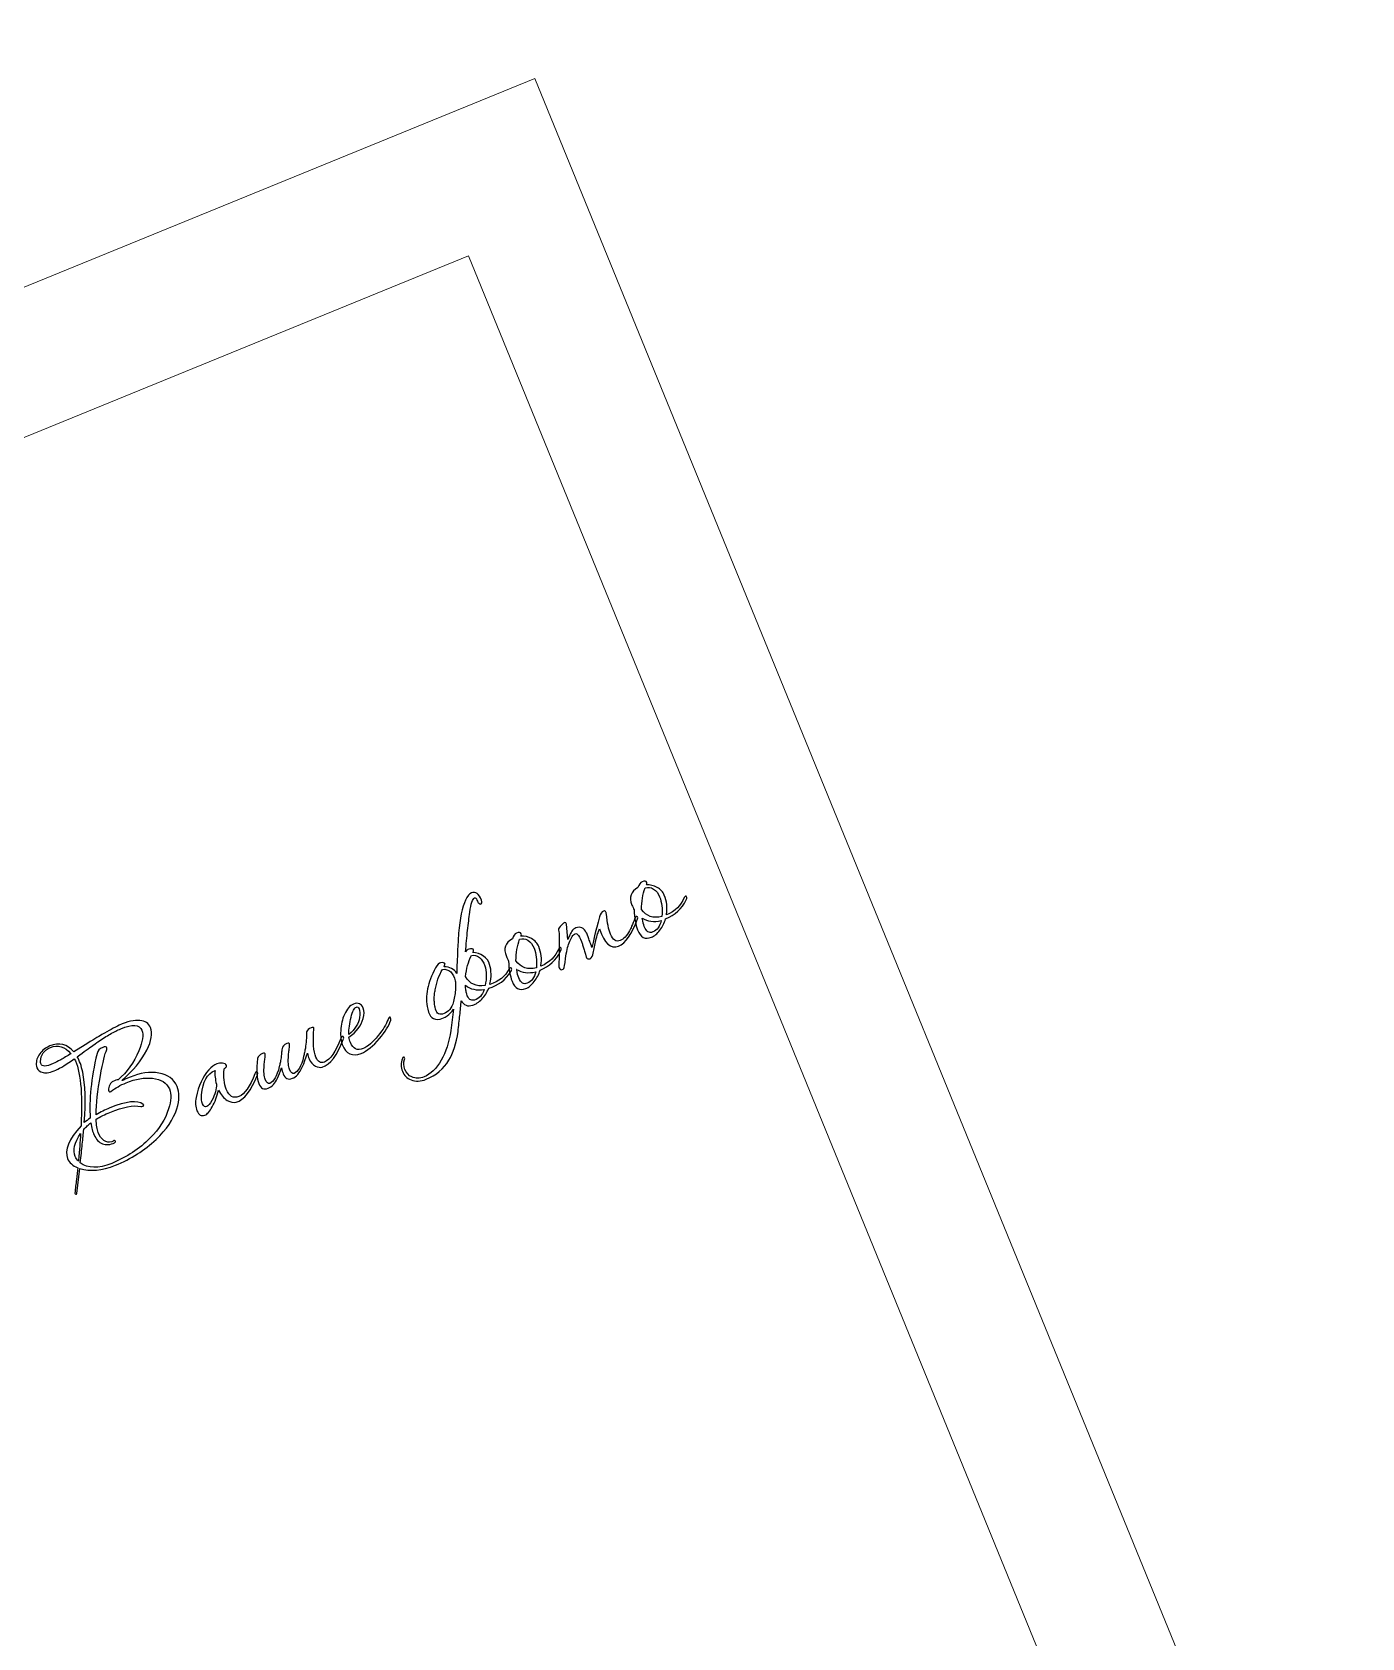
# Model space of a CAD drawing. Header units: centimetres. Extents: x -32 to 84, y -99 to 5.
# Drawn here: x -0.11 to 5.07, y -78.62 to -72.37 of the extents above; entities that cross this region are included whole.
import ezdxf

# ---------------------------------------------------------------- set-up
doc = ezdxf.new("R2010")
doc.units = ezdxf.units.CM
doc.header["$MEASUREMENT"] = 0
doc.layers.add('layer 1', color=7, linetype='Continuous')

msp = doc.modelspace()

# ---------------------------------------------------------------- linework, layer by layer
at = {"layer": 'layer 1', "color": 250, "lineweight": 18}
for points in [[(-6.06182, -65.85935), (-6.06182, -65.85935), (12.93818, -65.85935), (12.93818, -65.85935), (12.93818, -65.85935), (12.93818, -65.85935), (12.93818, -84.85935), (12.93818, -84.85935), (12.93818, -84.85935), (12.93818, -84.85935), (-6.06182, -84.85935), (-6.06182, -84.85935), (-6.06182, -84.85935), (-6.06182, -84.85935), (-6.06182, -65.85935), (-6.06182, -65.85935)], [(-4.63005, -75.20005), (-4.63005, -75.20005), (1.85005, -72.55272), (1.85005, -72.55272), (1.85005, -72.55272), (1.85005, -72.55272), (4.87556, -79.95855), (4.87556, -79.95855), (4.87556, -79.95855), (4.87556, -79.95855), (-1.60454, -82.60587), (-1.60454, -82.60587), (-1.60454, -82.60587), (-1.60454, -82.60587), (-4.63005, -75.20005), (-4.63005, -75.20005)], [(-3.96244, -75.51214), (-3.96244, -75.51214), (1.59193, -73.243), (1.59193, -73.243), (1.59193, -73.243), (1.59193, -73.243), (3.86107, -78.79737), (3.86107, -78.79737), (3.86107, -78.79737), (3.86107, -78.79737), (-1.69331, -81.06651), (-1.69331, -81.06651), (-1.69331, -81.06651), (-1.69331, -81.06651), (-3.96244, -75.51214), (-3.96244, -75.51214)]]:
    msp.add_open_spline(points, degree=3, knots=[0, 0, 0, 0, 0.2, 0.2, 0.2, 0.2, 0.4, 0.4, 0.4, 0.4, 0.6, 0.6, 0.6, 0.6, 1, 1, 1, 1], dxfattribs=at)
at = {"layer": 'layer 1', "color": 250}
for points, knots in [([(1.61046, -75.94876), (1.61046, -75.94876), (1.6084, -75.95151), (1.6084, -75.95151), (1.6084, -75.95151), (1.62347, -75.95213), (1.63719, -75.95668), (1.64956, -75.96518), (1.64956, -75.96518), (1.66192, -75.97369), (1.67004, -75.98476), (1.67392, -75.99841), (1.67392, -75.99841), (1.68109, -76.02217), (1.68148, -76.04698), (1.67512, -76.07287), (1.67512, -76.07287), (1.67512, -76.07287), (1.67494, -76.0755), (1.67494, -76.0755), (1.67494, -76.0755), (1.70957, -76.06388), (1.73456, -76.04372), (1.74994, -76.01499), (1.74994, -76.01499), (1.75115, -76.01281), (1.75285, -76.01127), (1.75503, -76.01038), (1.75503, -76.01038), (1.7575, -76.01022), (1.75901, -76.01129), (1.75953, -76.01362), (1.75953, -76.01362), (1.76035, -76.01667), (1.75936, -76.02047), (1.75656, -76.025), (1.75656, -76.025), (1.73613, -76.0579), (1.70732, -76.07963), (1.67012, -76.09016), (1.67012, -76.09016), (1.66362, -76.10637), (1.65468, -76.1205), (1.64331, -76.13255), (1.64331, -76.13255), (1.63193, -76.14461), (1.62021, -76.15247), (1.60816, -76.15612), (1.60816, -76.15612), (1.58819, -76.16217), (1.57332, -76.15638), (1.56359, -76.13876), (1.56359, -76.13876), (1.56219, -76.15711), (1.56031, -76.17609), (1.55795, -76.19569), (1.55795, -76.19569), (1.55558, -76.21529), (1.55328, -76.23635), (1.55104, -76.25885), (1.55104, -76.25885), (1.54439, -76.30475), (1.53242, -76.34182), (1.51516, -76.37005), (1.51516, -76.37005), (1.49503, -76.40367), (1.46573, -76.42835), (1.42727, -76.44406), (1.42727, -76.44406), (1.4055, -76.45295), (1.38592, -76.45375), (1.36855, -76.44646), (1.36855, -76.44646), (1.35249, -76.44031), (1.34112, -76.42908), (1.33445, -76.41275), (1.33445, -76.41275), (1.32808, -76.39715), (1.3281, -76.38063), (1.33453, -76.36317), (1.33453, -76.36317), (1.33509, -76.36041), (1.33646, -76.35858), (1.33864, -76.35769), (1.33864, -76.35769), (1.34081, -76.3568), (1.34242, -76.35762), (1.34346, -76.36017), (1.34346, -76.36017), (1.3439, -76.36126), (1.34382, -76.36362), (1.34318, -76.36726), (1.34318, -76.36726), (1.33825, -76.37902), (1.33859, -76.3918), (1.34423, -76.40558), (1.34423, -76.40558), (1.35001, -76.41974), (1.3591, -76.42956), (1.37153, -76.43508), (1.37153, -76.43508), (1.38576, -76.44196), (1.40159, -76.44184), (1.41902, -76.43473), (1.41902, -76.43473), (1.44441, -76.42435), (1.46671, -76.40276), (1.48591, -76.36993), (1.48591, -76.36993), (1.50343, -76.33822), (1.51574, -76.29994), (1.52284, -76.25512), (1.52284, -76.25512), (1.52464, -76.24085), (1.52653, -76.22684), (1.52854, -76.2131), (1.52854, -76.2131), (1.53054, -76.19936), (1.53235, -76.18561), (1.53391, -76.17184), (1.53391, -76.17184), (1.52627, -76.18217), (1.5178, -76.19071), (1.5085, -76.19748), (1.5085, -76.19748), (1.4992, -76.20423), (1.49, -76.20842), (1.48092, -76.21001), (1.48092, -76.21001), (1.45518, -76.21544), (1.43919, -76.20271), (1.43292, -76.17182), (1.43292, -76.17182), (1.42741, -76.14485), (1.42717, -76.1186), (1.43217, -76.09305), (1.43217, -76.09305), (1.43719, -76.0675), (1.44768, -76.04003), (1.46362, -76.01065), (1.46362, -76.01065), (1.47031, -75.99904), (1.47678, -75.99259), (1.48302, -75.9913), (1.48302, -75.9913), (1.49269, -75.98904), (1.49853, -75.99089), (1.50053, -75.99685), (1.50053, -75.99685), (1.50017, -75.997), (1.49988, -75.99733), (1.49966, -75.99783), (1.49966, -75.99783), (1.49966, -75.99783), (1.49743, -76.00637), (1.49743, -76.00637), (1.49743, -76.00637), (1.50799, -76.00629), (1.5174, -76.00859), (1.52565, -76.01326), (1.52565, -76.01326), (1.53392, -76.01793), (1.54073, -76.02425), (1.54611, -76.03222), (1.54611, -76.03222), (1.54602, -76.03098), (1.54605, -76.02949), (1.54618, -76.02774), (1.54618, -76.02774), (1.54673, -76.01354), (1.54682, -76.00652), (1.54646, -76.00667), (1.54646, -76.00667), (1.54903, -75.94041), (1.5513, -75.89672), (1.55325, -75.87559), (1.55325, -75.87559), (1.55829, -75.81849), (1.56726, -75.77566), (1.58015, -75.7471), (1.58015, -75.7471), (1.58746, -75.73185), (1.59511, -75.72258), (1.6031, -75.71931), (1.6031, -75.71931), (1.61906, -75.71279), (1.63224, -75.72223), (1.64261, -75.74763), (1.64261, -75.74763), (1.64403, -75.75213), (1.64423, -75.75575), (1.64323, -75.7585), (1.64323, -75.7585), (1.64224, -75.76123), (1.64063, -75.76274), (1.63841, -75.763), (1.63841, -75.763), (1.6362, -75.76328), (1.63386, -75.76221), (1.63139, -75.75983), (1.63139, -75.75983), (1.62894, -75.75745), (1.62671, -75.75327), (1.6247, -75.74733), (1.6247, -75.74733), (1.62189, -75.74043), (1.61866, -75.73772), (1.61503, -75.7392), (1.61503, -75.7392), (1.60705, -75.74246), (1.60089, -75.76107), (1.59656, -75.79503), (1.59656, -75.79503), (1.59387, -75.81644), (1.59108, -75.83992), (1.58818, -75.86545), (1.58818, -75.86545), (1.58526, -75.89099), (1.58258, -75.91887), (1.5801, -75.9491), (1.5801, -75.9491), (1.58406, -75.94324), (1.5883, -75.93961), (1.5928, -75.93819), (1.5928, -75.93819), (1.60326, -75.93477), (1.60949, -75.93603), (1.61149, -75.94199), (1.61149, -75.94199), (1.61166, -75.94447), (1.61132, -75.94672), (1.61046, -75.94876)], [0, 0, 0, 0, 0.0169492, 0.0169492, 0.0169492, 0.0169492, 0.0338983, 0.0338983, 0.0338983, 0.0338983, 0.0508475, 0.0508475, 0.0508475, 0.0508475, 0.0677966, 0.0677966, 0.0677966, 0.0677966, 0.0847458, 0.0847458, 0.0847458, 0.0847458, 0.1016949, 0.1016949, 0.1016949, 0.1016949, 0.1186441, 0.1186441, 0.1186441, 0.1186441, 0.1355932, 0.1355932, 0.1355932, 0.1355932, 0.1525424, 0.1525424, 0.1525424, 0.1525424, 0.1694915, 0.1694915, 0.1694915, 0.1694915, 0.1864407, 0.1864407, 0.1864407, 0.1864407, 0.2033898, 0.2033898, 0.2033898, 0.2033898, 0.220339, 0.220339, 0.220339, 0.220339, 0.2372881, 0.2372881, 0.2372881, 0.2372881, 0.2542373, 0.2542373, 0.2542373, 0.2542373, 0.2711864, 0.2711864, 0.2711864, 0.2711864, 0.2881356, 0.2881356, 0.2881356, 0.2881356, 0.3050847, 0.3050847, 0.3050847, 0.3050847, 0.3220339, 0.3220339, 0.3220339, 0.3220339, 0.3389831, 0.3389831, 0.3389831, 0.3389831, 0.3559322, 0.3559322, 0.3559322, 0.3559322, 0.3728814, 0.3728814, 0.3728814, 0.3728814, 0.3898305, 0.3898305, 0.3898305, 0.3898305, 0.4067797, 0.4067797, 0.4067797, 0.4067797, 0.4237288, 0.4237288, 0.4237288, 0.4237288, 0.440678, 0.440678, 0.440678, 0.440678, 0.4576271, 0.4576271, 0.4576271, 0.4576271, 0.4745763, 0.4745763, 0.4745763, 0.4745763, 0.4915254, 0.4915254, 0.4915254, 0.4915254, 0.5084746, 0.5084746, 0.5084746, 0.5084746, 0.5254237, 0.5254237, 0.5254237, 0.5254237, 0.5423729, 0.5423729, 0.5423729, 0.5423729, 0.559322, 0.559322, 0.559322, 0.559322, 0.5762712, 0.5762712, 0.5762712, 0.5762712, 0.5932203, 0.5932203, 0.5932203, 0.5932203, 0.6101695, 0.6101695, 0.6101695, 0.6101695, 0.6271186, 0.6271186, 0.6271186, 0.6271186, 0.6440678, 0.6440678, 0.6440678, 0.6440678, 0.6610169, 0.6610169, 0.6610169, 0.6610169, 0.6779661, 0.6779661, 0.6779661, 0.6779661, 0.6949153, 0.6949153, 0.6949153, 0.6949153, 0.7118644, 0.7118644, 0.7118644, 0.7118644, 0.7288136, 0.7288136, 0.7288136, 0.7288136, 0.7457627, 0.7457627, 0.7457627, 0.7457627, 0.7627119, 0.7627119, 0.7627119, 0.7627119, 0.779661, 0.779661, 0.779661, 0.779661, 0.7966102, 0.7966102, 0.7966102, 0.7966102, 0.8135593, 0.8135593, 0.8135593, 0.8135593, 0.8305085, 0.8305085, 0.8305085, 0.8305085, 0.8474576, 0.8474576, 0.8474576, 0.8474576, 0.8644068, 0.8644068, 0.8644068, 0.8644068, 0.8813559, 0.8813559, 0.8813559, 0.8813559, 0.8983051, 0.8983051, 0.8983051, 0.8983051, 0.9152542, 0.9152542, 0.9152542, 0.9152542, 0.9322034, 0.9322034, 0.9322034, 0.9322034, 0.9491525, 0.9491525, 0.9491525, 0.9491525, 0.9661017, 0.9661017, 0.9661017, 0.9661017, 1, 1, 1, 1]), ([(2.28471, -75.68537), (2.28471, -75.68537), (2.28342, -75.68845), (2.28342, -75.68845), (2.28342, -75.68845), (2.29825, -75.68747), (2.31226, -75.69064), (2.32541, -75.69796), (2.32541, -75.69796), (2.33856, -75.7053), (2.34782, -75.71549), (2.35316, -75.72855), (2.35316, -75.72855), (2.36264, -75.75177), (2.36552, -75.77644), (2.36177, -75.80252), (2.36177, -75.80252), (2.36177, -75.80252), (2.36158, -75.80514), (2.36158, -75.80514), (2.36158, -75.80514), (2.39488, -75.79026), (2.41786, -75.76775), (2.43053, -75.7376), (2.43053, -75.7376), (2.43159, -75.73504), (2.43304, -75.73339), (2.43485, -75.73265), (2.43485, -75.73265), (2.43703, -75.73176), (2.43864, -75.73258), (2.43968, -75.73513), (2.43968, -75.73513), (2.44116, -75.73876), (2.4406, -75.74258), (2.43801, -75.7466), (2.43801, -75.7466), (2.42079, -75.78116), (2.39422, -75.80577), (2.3583, -75.82044), (2.3583, -75.82044), (2.35355, -75.83679), (2.34605, -75.85161), (2.33581, -75.86488), (2.33581, -75.86488), (2.32557, -75.87817), (2.31465, -75.88719), (2.30303, -75.89193), (2.30303, -75.89193), (2.27835, -75.90201), (2.26046, -75.89239), (2.24932, -75.86306), (2.24932, -75.86306), (2.24117, -75.8431), (2.23672, -75.8172), (2.23598, -75.78531), (2.23598, -75.78531), (2.23443, -75.78256), (2.23289, -75.77959), (2.23138, -75.7764), (2.23138, -75.7764), (2.22986, -75.7732), (2.22844, -75.76997), (2.2271, -75.76671), (2.2271, -75.76671), (2.2148, -75.73659), (2.22268, -75.71389), (2.25073, -75.69863), (2.25073, -75.69863), (2.25501, -75.68629), (2.26023, -75.67886), (2.26641, -75.67634), (2.26641, -75.67634), (2.27656, -75.67219), (2.28283, -75.67303), (2.2852, -75.67883), (2.2852, -75.67883), (2.28594, -75.68064), (2.28578, -75.68283), (2.28471, -75.68537)], [0, 0, 0, 0, 0.047619, 0.047619, 0.047619, 0.047619, 0.0952381, 0.0952381, 0.0952381, 0.0952381, 0.1428571, 0.1428571, 0.1428571, 0.1428571, 0.1904762, 0.1904762, 0.1904762, 0.1904762, 0.2380952, 0.2380952, 0.2380952, 0.2380952, 0.2857143, 0.2857143, 0.2857143, 0.2857143, 0.3333333, 0.3333333, 0.3333333, 0.3333333, 0.3809524, 0.3809524, 0.3809524, 0.3809524, 0.4285714, 0.4285714, 0.4285714, 0.4285714, 0.4761905, 0.4761905, 0.4761905, 0.4761905, 0.5238095, 0.5238095, 0.5238095, 0.5238095, 0.5714286, 0.5714286, 0.5714286, 0.5714286, 0.6190476, 0.6190476, 0.6190476, 0.6190476, 0.6666667, 0.6666667, 0.6666667, 0.6666667, 0.7142857, 0.7142857, 0.7142857, 0.7142857, 0.7619048, 0.7619048, 0.7619048, 0.7619048, 0.8095238, 0.8095238, 0.8095238, 0.8095238, 0.8571429, 0.8571429, 0.8571429, 0.8571429, 0.9047619, 0.9047619, 0.9047619, 0.9047619, 1, 1, 1, 1]), ([(2.27859, -75.69995), (2.26924, -75.72578), (2.26456, -75.75374), (2.26458, -75.7838), (2.26458, -75.7838), (2.28362, -75.81073), (2.31, -75.81986), (2.34371, -75.81117), (2.34371, -75.81117), (2.34634, -75.7813), (2.34335, -75.75585), (2.33475, -75.7348), (2.33475, -75.7348), (2.32926, -75.72138), (2.32142, -75.71125), (2.31121, -75.70441), (2.31121, -75.70441), (2.30101, -75.69757), (2.29013, -75.69608), (2.27859, -75.69995)], [0, 0, 0, 0, 0.1666667, 0.1666667, 0.1666667, 0.1666667, 0.3333333, 0.3333333, 0.3333333, 0.3333333, 0.5, 0.5, 0.5, 0.5, 0.6666667, 0.6666667, 0.6666667, 0.6666667, 1, 1, 1, 1]), ([(2.24944, -75.81983), (2.22731, -75.87968), (2.20245, -75.91523), (2.17488, -75.9265), (2.17488, -75.9265), (2.14512, -75.93866), (2.12036, -75.91639), (2.10058, -75.85968), (2.10058, -75.85968), (2.09909, -75.86326), (2.09736, -75.8681), (2.09539, -75.87419), (2.09539, -75.87419), (2.09344, -75.88028), (2.09104, -75.88814), (2.08819, -75.89777), (2.08819, -75.89777), (2.08819, -75.89777), (2.07555, -75.9601), (2.07555, -75.9601), (2.07555, -75.9601), (2.07191, -75.97089), (2.06694, -75.97632), (2.06061, -75.97636), (2.06061, -75.97636), (2.05421, -75.97729), (2.05054, -75.97454), (2.04963, -75.96815), (2.04963, -75.96815), (2.04963, -75.96815), (2.0478, -75.96212), (2.04414, -75.95006), (2.04414, -75.95006), (2.04249, -75.94396), (2.04082, -75.93829), (2.03911, -75.93307), (2.03911, -75.93307), (2.03739, -75.92785), (2.03583, -75.92298), (2.03441, -75.91847), (2.03441, -75.91847), (2.02371, -75.88813), (2.01418, -75.87466), (2.00584, -75.87807), (2.00584, -75.87807), (1.99894, -75.88089), (1.99135, -75.89287), (1.98306, -75.91404), (1.98306, -75.91404), (1.97727, -75.92784), (1.97265, -75.94815), (1.96921, -75.97497), (1.96921, -75.97497), (1.96618, -75.99864), (1.9638, -76.01147), (1.96206, -76.01344), (1.96206, -76.01344), (1.96033, -76.01542), (1.95838, -76.01686), (1.95621, -76.01775), (1.95621, -76.01775), (1.95113, -76.01983), (1.94717, -76.01742), (1.94435, -76.01052), (1.94435, -76.01052), (1.94346, -76.00835), (1.94298, -76.00663), (1.9429, -76.0054), (1.9429, -76.0054), (1.94321, -75.99892), (1.94351, -75.9898), (1.94379, -75.97804), (1.94379, -75.97804), (1.94406, -75.96628), (1.94433, -75.95188), (1.94456, -75.93485), (1.94456, -75.93485), (1.94542, -75.89343), (1.94431, -75.86891), (1.94119, -75.86128), (1.94119, -75.86128), (1.94138, -75.85867), (1.94571, -75.85266), (1.95415, -75.84328), (1.95415, -75.84328), (1.96355, -75.8331), (1.96994, -75.83218), (1.97335, -75.84053), (1.97335, -75.84053), (1.97335, -75.84053), (1.97773, -75.90099), (1.97773, -75.90099), (1.97773, -75.90099), (1.97944, -75.89689), (1.98161, -75.8921), (1.98423, -75.88658), (1.98423, -75.88658), (1.98685, -75.88106), (1.98981, -75.87509), (1.9931, -75.86866), (1.9931, -75.86866), (1.99742, -75.86265), (2.00286, -75.85833), (2.00939, -75.85566), (2.00939, -75.85566), (2.02644, -75.84869), (2.04036, -75.85529), (2.05113, -75.87544), (2.05113, -75.87544), (2.05127, -75.8758), (2.05306, -75.88068), (2.05648, -75.89008), (2.05648, -75.89008), (2.0599, -75.89949), (2.06503, -75.91359), (2.07186, -75.93239), (2.07186, -75.93239), (2.07599, -75.91038), (2.08563, -75.87024), (2.10078, -75.81197), (2.10078, -75.81197), (2.10375, -75.80059), (2.10924, -75.79327), (2.11722, -75.79001), (2.11722, -75.79001), (2.12121, -75.78838), (2.12409, -75.78974), (2.12587, -75.79409), (2.12587, -75.79409), (2.12631, -75.79518), (2.12667, -75.79631), (2.12694, -75.79747), (2.12694, -75.79747), (2.12719, -75.79863), (2.12744, -75.80002), (2.12767, -75.80161), (2.12767, -75.80161), (2.13105, -75.8358), (2.13638, -75.86179), (2.14364, -75.87956), (2.14364, -75.87956), (2.15313, -75.90279), (2.16585, -75.91114), (2.18182, -75.90462), (2.18182, -75.90462), (2.19488, -75.89928), (2.20691, -75.88674), (2.2179, -75.86701), (2.2179, -75.86701), (2.21977, -75.86328), (2.22251, -75.8573), (2.22612, -75.84905), (2.22612, -75.84905), (2.22973, -75.84079), (2.23404, -75.83035), (2.23905, -75.81772), (2.23905, -75.81772), (2.24055, -75.81414), (2.2422, -75.81198), (2.24402, -75.81124), (2.24402, -75.81124), (2.24548, -75.81065), (2.24701, -75.81129), (2.24862, -75.81318), (2.24862, -75.81318), (2.25024, -75.81506), (2.25051, -75.81727), (2.24944, -75.81983)], [0, 0, 0, 0, 0.0232558, 0.0232558, 0.0232558, 0.0232558, 0.0465116, 0.0465116, 0.0465116, 0.0465116, 0.0697674, 0.0697674, 0.0697674, 0.0697674, 0.0930233, 0.0930233, 0.0930233, 0.0930233, 0.1162791, 0.1162791, 0.1162791, 0.1162791, 0.1395349, 0.1395349, 0.1395349, 0.1395349, 0.1627907, 0.1627907, 0.1627907, 0.1627907, 0.1860465, 0.1860465, 0.1860465, 0.1860465, 0.2093023, 0.2093023, 0.2093023, 0.2093023, 0.2325581, 0.2325581, 0.2325581, 0.2325581, 0.255814, 0.255814, 0.255814, 0.255814, 0.2790698, 0.2790698, 0.2790698, 0.2790698, 0.3023256, 0.3023256, 0.3023256, 0.3023256, 0.3255814, 0.3255814, 0.3255814, 0.3255814, 0.3488372, 0.3488372, 0.3488372, 0.3488372, 0.372093, 0.372093, 0.372093, 0.372093, 0.3953488, 0.3953488, 0.3953488, 0.3953488, 0.4186047, 0.4186047, 0.4186047, 0.4186047, 0.4418605, 0.4418605, 0.4418605, 0.4418605, 0.4651163, 0.4651163, 0.4651163, 0.4651163, 0.4883721, 0.4883721, 0.4883721, 0.4883721, 0.5116279, 0.5116279, 0.5116279, 0.5116279, 0.5348837, 0.5348837, 0.5348837, 0.5348837, 0.5581395, 0.5581395, 0.5581395, 0.5581395, 0.5813953, 0.5813953, 0.5813953, 0.5813953, 0.6046512, 0.6046512, 0.6046512, 0.6046512, 0.627907, 0.627907, 0.627907, 0.627907, 0.6511628, 0.6511628, 0.6511628, 0.6511628, 0.6744186, 0.6744186, 0.6744186, 0.6744186, 0.6976744, 0.6976744, 0.6976744, 0.6976744, 0.7209302, 0.7209302, 0.7209302, 0.7209302, 0.744186, 0.744186, 0.744186, 0.744186, 0.7674419, 0.7674419, 0.7674419, 0.7674419, 0.7906977, 0.7906977, 0.7906977, 0.7906977, 0.8139535, 0.8139535, 0.8139535, 0.8139535, 0.8372093, 0.8372093, 0.8372093, 0.8372093, 0.8604651, 0.8604651, 0.8604651, 0.8604651, 0.8837209, 0.8837209, 0.8837209, 0.8837209, 0.9069767, 0.9069767, 0.9069767, 0.9069767, 0.9302326, 0.9302326, 0.9302326, 0.9302326, 0.9534884, 0.9534884, 0.9534884, 0.9534884, 1, 1, 1, 1]), ([(2.26701, -75.81773), (2.26701, -75.81773), (2.26723, -75.81827), (2.26723, -75.81827), (2.26723, -75.81827), (2.26951, -75.83217), (2.27222, -75.84292), (2.27533, -75.85054), (2.27533, -75.85054), (2.28333, -75.87013), (2.29441, -75.87704), (2.30856, -75.87126), (2.30856, -75.87126), (2.32525, -75.86444), (2.33613, -75.84962), (2.34121, -75.8268), (2.34121, -75.8268), (2.31272, -75.83378), (2.28799, -75.83075), (2.26701, -75.81773)], [0, 0, 0, 0, 0.1666667, 0.1666667, 0.1666667, 0.1666667, 0.3333333, 0.3333333, 0.3333333, 0.3333333, 0.5, 0.5, 0.5, 0.5, 0.6666667, 0.6666667, 0.6666667, 0.6666667, 1, 1, 1, 1]), ([(1.79648, -75.88483), (1.79648, -75.88483), (1.79519, -75.88791), (1.79519, -75.88791), (1.79519, -75.88791), (1.81002, -75.88692), (1.82403, -75.8901), (1.83718, -75.89742), (1.83718, -75.89742), (1.85033, -75.90475), (1.85959, -75.91495), (1.86493, -75.92801), (1.86493, -75.92801), (1.87441, -75.95123), (1.87729, -75.97589), (1.87354, -76.00197), (1.87354, -76.00197), (1.87354, -76.00197), (1.87335, -76.0046), (1.87335, -76.0046), (1.87335, -76.0046), (1.90665, -75.98972), (1.92963, -75.9672), (1.9423, -75.93705), (1.9423, -75.93705), (1.94336, -75.9345), (1.94481, -75.93285), (1.94662, -75.93211), (1.94662, -75.93211), (1.9488, -75.93122), (1.95041, -75.93204), (1.95145, -75.93459), (1.95145, -75.93459), (1.95293, -75.93821), (1.95237, -75.94204), (1.94978, -75.94606), (1.94978, -75.94606), (1.93256, -75.98061), (1.90599, -76.00523), (1.87007, -76.0199), (1.87007, -76.0199), (1.86532, -76.03625), (1.85782, -76.05107), (1.84758, -76.06434), (1.84758, -76.06434), (1.83734, -76.07763), (1.82642, -76.08664), (1.8148, -76.09139), (1.8148, -76.09139), (1.79012, -76.10147), (1.77223, -76.09184), (1.76109, -76.06252), (1.76109, -76.06252), (1.75294, -76.04256), (1.74849, -76.01665), (1.74775, -75.98477), (1.74775, -75.98477), (1.7462, -75.98202), (1.74466, -75.97904), (1.74315, -75.97585), (1.74315, -75.97585), (1.74163, -75.97266), (1.74021, -75.96943), (1.73888, -75.96617), (1.73888, -75.96617), (1.72657, -75.93605), (1.73445, -75.91335), (1.7625, -75.89808), (1.7625, -75.89808), (1.76678, -75.88575), (1.77201, -75.87832), (1.77818, -75.8758), (1.77818, -75.8758), (1.78833, -75.87165), (1.7946, -75.87248), (1.79697, -75.87829), (1.79697, -75.87829), (1.79771, -75.8801), (1.79755, -75.88229), (1.79648, -75.88483)], [0, 0, 0, 0, 0.047619, 0.047619, 0.047619, 0.047619, 0.0952381, 0.0952381, 0.0952381, 0.0952381, 0.1428571, 0.1428571, 0.1428571, 0.1428571, 0.1904762, 0.1904762, 0.1904762, 0.1904762, 0.2380952, 0.2380952, 0.2380952, 0.2380952, 0.2857143, 0.2857143, 0.2857143, 0.2857143, 0.3333333, 0.3333333, 0.3333333, 0.3333333, 0.3809524, 0.3809524, 0.3809524, 0.3809524, 0.4285714, 0.4285714, 0.4285714, 0.4285714, 0.4761905, 0.4761905, 0.4761905, 0.4761905, 0.5238095, 0.5238095, 0.5238095, 0.5238095, 0.5714286, 0.5714286, 0.5714286, 0.5714286, 0.6190476, 0.6190476, 0.6190476, 0.6190476, 0.6666667, 0.6666667, 0.6666667, 0.6666667, 0.7142857, 0.7142857, 0.7142857, 0.7142857, 0.7619048, 0.7619048, 0.7619048, 0.7619048, 0.8095238, 0.8095238, 0.8095238, 0.8095238, 0.8571429, 0.8571429, 0.8571429, 0.8571429, 0.9047619, 0.9047619, 0.9047619, 0.9047619, 1, 1, 1, 1]), ([(1.79036, -75.89941), (1.78102, -75.92524), (1.77633, -75.95319), (1.77635, -75.98326), (1.77635, -75.98326), (1.79539, -76.01019), (1.82177, -76.01931), (1.85548, -76.01062), (1.85548, -76.01062), (1.85811, -75.98076), (1.85512, -75.95531), (1.84652, -75.93426), (1.84652, -75.93426), (1.84103, -75.92083), (1.83319, -75.9107), (1.82298, -75.90387), (1.82298, -75.90387), (1.81278, -75.89703), (1.80191, -75.89554), (1.79036, -75.89941)], [0, 0, 0, 0, 0.1666667, 0.1666667, 0.1666667, 0.1666667, 0.3333333, 0.3333333, 0.3333333, 0.3333333, 0.5, 0.5, 0.5, 0.5, 0.6666667, 0.6666667, 0.6666667, 0.6666667, 1, 1, 1, 1]), ([(1.60281, -75.96269), (1.59054, -75.9876), (1.5831, -76.01498), (1.58048, -76.04484), (1.58048, -76.04484), (1.59678, -76.07333), (1.62208, -76.08501), (1.6564, -76.07989), (1.6564, -76.07989), (1.66251, -76.05028), (1.662, -76.02467), (1.65485, -76.00303), (1.65485, -76.00303), (1.65082, -75.98901), (1.64404, -75.97812), (1.63452, -75.97037), (1.63452, -75.97037), (1.625, -75.96261), (1.61443, -75.96005), (1.60281, -75.96269)], [0, 0, 0, 0, 0.1666667, 0.1666667, 0.1666667, 0.1666667, 0.3333333, 0.3333333, 0.3333333, 0.3333333, 0.5, 0.5, 0.5, 0.5, 0.6666667, 0.6666667, 0.6666667, 0.6666667, 1, 1, 1, 1]), ([(1.53038, -76.15232), (1.53252, -76.14511), (1.53442, -76.13734), (1.53611, -76.12903), (1.53611, -76.12903), (1.5378, -76.12072), (1.53909, -76.11246), (1.53997, -76.10427), (1.53997, -76.10427), (1.54085, -76.09608), (1.54136, -76.08825), (1.54149, -76.08079), (1.54149, -76.08079), (1.54162, -76.07333), (1.54111, -76.06665), (1.53998, -76.06076), (1.53998, -76.06076), (1.53718, -76.04667), (1.53132, -76.0354), (1.52237, -76.02698), (1.52237, -76.02698), (1.51342, -76.01857), (1.50293, -76.01513), (1.49085, -76.01668), (1.49085, -76.01668), (1.47639, -76.04038), (1.46699, -76.06709), (1.46262, -76.09681), (1.46262, -76.09681), (1.46104, -76.10127), (1.45996, -76.10689), (1.45935, -76.11371), (1.45935, -76.11371), (1.45875, -76.12052), (1.4585, -76.12718), (1.45863, -76.13369), (1.45863, -76.13369), (1.45874, -76.14021), (1.45912, -76.1463), (1.45974, -76.15198), (1.45974, -76.15198), (1.46036, -76.15765), (1.46094, -76.16165), (1.46146, -76.16397), (1.46146, -76.16397), (1.46548, -76.18519), (1.47501, -76.194), (1.49005, -76.1904), (1.49005, -76.1904), (1.50808, -76.18685), (1.52152, -76.17415), (1.53038, -76.15232)], [0, 0, 0, 0, 0.0714286, 0.0714286, 0.0714286, 0.0714286, 0.1428571, 0.1428571, 0.1428571, 0.1428571, 0.2142857, 0.2142857, 0.2142857, 0.2142857, 0.2857143, 0.2857143, 0.2857143, 0.2857143, 0.3571429, 0.3571429, 0.3571429, 0.3571429, 0.4285714, 0.4285714, 0.4285714, 0.4285714, 0.5, 0.5, 0.5, 0.5, 0.5714286, 0.5714286, 0.5714286, 0.5714286, 0.6428571, 0.6428571, 0.6428571, 0.6428571, 0.7142857, 0.7142857, 0.7142857, 0.7142857, 0.7857143, 0.7857143, 0.7857143, 0.7857143, 0.8571429, 0.8571429, 0.8571429, 0.8571429, 1, 1, 1, 1]), ([(1.77878, -76.01719), (1.77878, -76.01719), (1.779, -76.01773), (1.779, -76.01773), (1.779, -76.01773), (1.78128, -76.03163), (1.78399, -76.04238), (1.7871, -76.04999), (1.7871, -76.04999), (1.7951, -76.06959), (1.80618, -76.07649), (1.82033, -76.07071), (1.82033, -76.07071), (1.83702, -76.0639), (1.8479, -76.04907), (1.85298, -76.02625), (1.85298, -76.02625), (1.82449, -76.03324), (1.79976, -76.03021), (1.77878, -76.01719)], [0, 0, 0, 0, 0.1666667, 0.1666667, 0.1666667, 0.1666667, 0.3333333, 0.3333333, 0.3333333, 0.3333333, 0.5, 0.5, 0.5, 0.5, 0.6666667, 0.6666667, 0.6666667, 0.6666667, 1, 1, 1, 1]), ([(1.57975, -76.07881), (1.57975, -76.07881), (1.57942, -76.07958), (1.57942, -76.07958), (1.57942, -76.07958), (1.57998, -76.08612), (1.58067, -76.0922), (1.58146, -76.0978), (1.58146, -76.0978), (1.58227, -76.1034), (1.58331, -76.10826), (1.58458, -76.11241), (1.58458, -76.11241), (1.59063, -76.13238), (1.60083, -76.14027), (1.61521, -76.13609), (1.61521, -76.13609), (1.633, -76.13094), (1.64539, -76.11719), (1.65236, -76.09488), (1.65236, -76.09488), (1.62335, -76.09953), (1.59914, -76.09418), (1.57975, -76.07881)], [0, 0, 0, 0, 0.1428571, 0.1428571, 0.1428571, 0.1428571, 0.2857143, 0.2857143, 0.2857143, 0.2857143, 0.4285714, 0.4285714, 0.4285714, 0.4285714, 0.5714286, 0.5714286, 0.5714286, 0.5714286, 0.7142857, 0.7142857, 0.7142857, 0.7142857, 1, 1, 1, 1]), ([(1.28911, -76.21469), (1.28257, -76.23599), (1.26811, -76.25969), (1.24574, -76.28576), (1.24574, -76.28576), (1.22121, -76.31484), (1.19732, -76.33412), (1.1741, -76.3436), (1.1741, -76.3436), (1.14036, -76.35739), (1.11592, -76.34578), (1.10081, -76.30877), (1.10081, -76.30877), (1.09532, -76.29535), (1.09333, -76.27753), (1.09485, -76.25532), (1.09485, -76.25532), (1.09591, -76.23202), (1.10067, -76.21101), (1.10912, -76.19232), (1.10912, -76.19232), (1.11865, -76.17107), (1.1303, -76.15763), (1.14409, -76.152), (1.14409, -76.152), (1.16224, -76.14458), (1.17494, -76.14977), (1.1822, -76.16755), (1.1822, -76.16755), (1.18665, -76.17843), (1.18668, -76.19197), (1.18229, -76.20816), (1.18229, -76.20816), (1.17404, -76.23566), (1.15558, -76.25993), (1.12691, -76.28095), (1.12691, -76.28095), (1.12798, -76.28772), (1.12992, -76.29455), (1.13274, -76.30144), (1.13274, -76.30144), (1.14282, -76.32611), (1.15929, -76.33379), (1.18216, -76.32444), (1.18216, -76.32444), (1.2003, -76.31703), (1.21975, -76.30041), (1.24053, -76.27456), (1.24053, -76.27456), (1.25004, -76.26262), (1.25798, -76.25144), (1.26431, -76.24103), (1.26431, -76.24103), (1.27064, -76.23061), (1.27547, -76.22069), (1.27883, -76.21128), (1.27883, -76.21128), (1.28276, -76.2012), (1.28605, -76.19943), (1.28872, -76.20596), (1.28872, -76.20596), (1.2896, -76.20813), (1.28974, -76.21105), (1.28911, -76.21469)], [0, 0, 0, 0, 0.0588235, 0.0588235, 0.0588235, 0.0588235, 0.1176471, 0.1176471, 0.1176471, 0.1176471, 0.1764706, 0.1764706, 0.1764706, 0.1764706, 0.2352941, 0.2352941, 0.2352941, 0.2352941, 0.2941176, 0.2941176, 0.2941176, 0.2941176, 0.3529412, 0.3529412, 0.3529412, 0.3529412, 0.4117647, 0.4117647, 0.4117647, 0.4117647, 0.4705882, 0.4705882, 0.4705882, 0.4705882, 0.5294118, 0.5294118, 0.5294118, 0.5294118, 0.5882353, 0.5882353, 0.5882353, 0.5882353, 0.6470588, 0.6470588, 0.6470588, 0.6470588, 0.7058824, 0.7058824, 0.7058824, 0.7058824, 0.7647059, 0.7647059, 0.7647059, 0.7647059, 0.8235294, 0.8235294, 0.8235294, 0.8235294, 0.8823529, 0.8823529, 0.8823529, 0.8823529, 1, 1, 1, 1]), ([(1.16806, -76.20444), (1.17021, -76.19001), (1.16958, -76.17863), (1.16617, -76.17029), (1.16617, -76.17029), (1.1635, -76.16375), (1.16, -76.16138), (1.15564, -76.16316), (1.15564, -76.16316), (1.14802, -76.16627), (1.14112, -76.17946), (1.13496, -76.20273), (1.13496, -76.20273), (1.12932, -76.2262), (1.12639, -76.24857), (1.12617, -76.26982), (1.12617, -76.26982), (1.15113, -76.24904), (1.1651, -76.22725), (1.16806, -76.20444)], [0, 0, 0, 0, 0.1666667, 0.1666667, 0.1666667, 0.1666667, 0.3333333, 0.3333333, 0.3333333, 0.3333333, 0.5, 0.5, 0.5, 0.5, 0.6666667, 0.6666667, 0.6666667, 0.6666667, 1, 1, 1, 1]), ([(0.45735, -76.55894), (0.44477, -76.59965), (0.41784, -76.63944), (0.37656, -76.67832), (0.37656, -76.67832), (0.33262, -76.71999), (0.27998, -76.75335), (0.21866, -76.7784), (0.21866, -76.7784), (0.16676, -76.79961), (0.12057, -76.80365), (0.08007, -76.79055), (0.08007, -76.79055), (0.08007, -76.79055), (0.06846, -76.88803), (0.06846, -76.88803), (0.06846, -76.88803), (0.06811, -76.89029), (0.0668, -76.89125), (0.06454, -76.8909), (0.06454, -76.8909), (0.06207, -76.89106), (0.06093, -76.88983), (0.06113, -76.88722), (0.06113, -76.88722), (0.06311, -76.8682), (0.06507, -76.85046), (0.06702, -76.834), (0.06702, -76.834), (0.06898, -76.81752), (0.07067, -76.80224), (0.07209, -76.7881), (0.07209, -76.7881), (0.05246, -76.78046), (0.03938, -76.76865), (0.03286, -76.75269), (0.03286, -76.75269), (0.01951, -76.72002), (0.03688, -76.67758), (0.08498, -76.62533), (0.08498, -76.62533), (0.09182, -76.49592), (0.08313, -76.40886), (0.05893, -76.36413), (0.05893, -76.36413), (0.02896, -76.38611), (0.00516, -76.40091), (-0.01247, -76.40854), (-0.01247, -76.40854), (-0.0325, -76.41757), (-0.04918, -76.42078), (-0.06252, -76.41818), (-0.06252, -76.41818), (-0.07447, -76.41588), (-0.08252, -76.40964), (-0.08667, -76.39948), (-0.08667, -76.39948), (-0.0883, -76.39549), (-0.08906, -76.39155), (-0.08895, -76.3877), (-0.08895, -76.3877), (-0.08993, -76.37286), (-0.08546, -76.35865), (-0.07555, -76.34507), (-0.07555, -76.34507), (-0.06565, -76.3315), (-0.05253, -76.32138), (-0.0362, -76.31471), (-0.0362, -76.31471), (-0.00028, -76.30004), (0.03078, -76.30767), (0.05699, -76.33761), (0.05699, -76.33761), (0.05699, -76.33761), (0.10101, -76.31009), (0.10101, -76.31009), (0.10101, -76.31009), (0.12963, -76.29205), (0.15148, -76.27869), (0.16656, -76.26998), (0.16656, -76.26998), (0.17924, -76.26268), (0.19117, -76.25612), (0.20233, -76.25029), (0.20233, -76.25029), (0.2135, -76.24445), (0.22402, -76.2391), (0.23388, -76.23422), (0.23388, -76.23422), (0.26543, -76.21921), (0.2921, -76.21298), (0.31388, -76.21551), (0.31388, -76.21551), (0.3345, -76.21726), (0.34821, -76.22647), (0.35504, -76.24316), (0.35504, -76.24316), (0.36408, -76.26529), (0.35922, -76.29437), (0.34049, -76.33039), (0.34049, -76.33039), (0.3194, -76.37203), (0.28712, -76.41169), (0.24364, -76.44936), (0.24364, -76.44936), (0.24488, -76.44927), (0.24695, -76.44864), (0.24985, -76.44745), (0.24985, -76.44745), (0.25405, -76.44531), (0.2583, -76.44327), (0.26259, -76.4413), (0.26259, -76.4413), (0.26687, -76.43934), (0.27118, -76.43746), (0.27553, -76.43569), (0.27553, -76.43569), (0.31509, -76.41953), (0.35232, -76.41427), (0.38722, -76.41992), (0.38722, -76.41992), (0.42315, -76.42598), (0.44698, -76.44335), (0.45869, -76.47201), (0.45869, -76.47201), (0.46847, -76.49596), (0.46803, -76.52493), (0.45735, -76.55894)], [0, 0, 0, 0, 0.030303, 0.030303, 0.030303, 0.030303, 0.0606061, 0.0606061, 0.0606061, 0.0606061, 0.0909091, 0.0909091, 0.0909091, 0.0909091, 0.1212121, 0.1212121, 0.1212121, 0.1212121, 0.1515152, 0.1515152, 0.1515152, 0.1515152, 0.1818182, 0.1818182, 0.1818182, 0.1818182, 0.2121212, 0.2121212, 0.2121212, 0.2121212, 0.2424242, 0.2424242, 0.2424242, 0.2424242, 0.2727273, 0.2727273, 0.2727273, 0.2727273, 0.3030303, 0.3030303, 0.3030303, 0.3030303, 0.3333333, 0.3333333, 0.3333333, 0.3333333, 0.3636364, 0.3636364, 0.3636364, 0.3636364, 0.3939394, 0.3939394, 0.3939394, 0.3939394, 0.4242424, 0.4242424, 0.4242424, 0.4242424, 0.4545455, 0.4545455, 0.4545455, 0.4545455, 0.4848485, 0.4848485, 0.4848485, 0.4848485, 0.5151515, 0.5151515, 0.5151515, 0.5151515, 0.5454545, 0.5454545, 0.5454545, 0.5454545, 0.5757576, 0.5757576, 0.5757576, 0.5757576, 0.6060606, 0.6060606, 0.6060606, 0.6060606, 0.6363636, 0.6363636, 0.6363636, 0.6363636, 0.6666667, 0.6666667, 0.6666667, 0.6666667, 0.6969697, 0.6969697, 0.6969697, 0.6969697, 0.7272727, 0.7272727, 0.7272727, 0.7272727, 0.7575758, 0.7575758, 0.7575758, 0.7575758, 0.7878788, 0.7878788, 0.7878788, 0.7878788, 0.8181818, 0.8181818, 0.8181818, 0.8181818, 0.8484848, 0.8484848, 0.8484848, 0.8484848, 0.8787879, 0.8787879, 0.8787879, 0.8787879, 0.9090909, 0.9090909, 0.9090909, 0.9090909, 0.9393939, 0.9393939, 0.9393939, 0.9393939, 1, 1, 1, 1]), ([(0.09755, -76.61256), (0.10413, -76.60692), (0.11196, -76.60117), (0.12101, -76.59535), (0.12101, -76.59535), (0.11541, -76.52567), (0.12415, -76.44186), (0.14722, -76.34393), (0.14722, -76.34393), (0.14998, -76.33307), (0.15735, -76.32519), (0.16933, -76.32029), (0.16933, -76.32029), (0.1784, -76.31659), (0.18383, -76.31691), (0.18561, -76.32127), (0.18561, -76.32127), (0.18635, -76.32309), (0.18607, -76.32553), (0.18478, -76.32859), (0.18478, -76.32859), (0.17792, -76.34495), (0.16983, -76.37852), (0.16051, -76.42933), (0.16051, -76.42933), (0.14946, -76.48931), (0.14375, -76.54013), (0.1434, -76.58177), (0.1434, -76.58177), (0.15188, -76.57661), (0.16054, -76.5719), (0.16939, -76.56765), (0.16939, -76.56765), (0.17824, -76.56341), (0.18738, -76.55935), (0.19682, -76.5555), (0.19682, -76.5555), (0.26068, -76.52941), (0.30411, -76.5248), (0.32708, -76.54166), (0.32708, -76.54166), (0.32987, -76.54433), (0.3297, -76.54652), (0.32658, -76.54821), (0.32658, -76.54821), (0.32332, -76.54955), (0.32012, -76.55001), (0.31699, -76.54959), (0.31699, -76.54959), (0.28892, -76.54412), (0.24912, -76.55191), (0.1976, -76.57296), (0.1976, -76.57296), (0.1878, -76.57697), (0.17839, -76.58113), (0.16936, -76.58545), (0.16936, -76.58545), (0.16033, -76.58977), (0.15176, -76.59444), (0.14364, -76.59946), (0.14364, -76.59946), (0.14439, -76.62202), (0.14713, -76.63909), (0.15188, -76.65071), (0.15188, -76.65071), (0.157, -76.66428), (0.1642, -76.67467), (0.1735, -76.68188), (0.1735, -76.68188), (0.18346, -76.68967), (0.1937, -76.69141), (0.20423, -76.68712), (0.20423, -76.68712), (0.20676, -76.68608), (0.20869, -76.68509), (0.20999, -76.68413), (0.20999, -76.68413), (0.21426, -76.68111), (0.21722, -76.6816), (0.21885, -76.68559), (0.21885, -76.68559), (0.21944, -76.68705), (0.21843, -76.68872), (0.21582, -76.69063), (0.21582, -76.69063), (0.19848, -76.69899), (0.18274, -76.70034), (0.16858, -76.6947), (0.16858, -76.6947), (0.15441, -76.68905), (0.14341, -76.67766), (0.13557, -76.66055), (0.13557, -76.66055), (0.13016, -76.64835), (0.12608, -76.63266), (0.12333, -76.61346), (0.12333, -76.61346), (0.11848, -76.61714), (0.11374, -76.62109), (0.10911, -76.62531), (0.10911, -76.62531), (0.10448, -76.62952), (0.10004, -76.63421), (0.09578, -76.63933), (0.09578, -76.63933), (0.09416, -76.65608), (0.09225, -76.67527), (0.09009, -76.69691), (0.09009, -76.69691), (0.08791, -76.71854), (0.08529, -76.74269), (0.08222, -76.76935), (0.08222, -76.76935), (0.112, -76.79148), (0.15265, -76.79202), (0.20419, -76.77097), (0.20419, -76.77097), (0.26297, -76.74695), (0.31256, -76.71443), (0.35294, -76.67336), (0.35294, -76.67336), (0.38914, -76.63656), (0.41339, -76.59849), (0.4257, -76.55916), (0.4257, -76.55916), (0.4358, -76.52794), (0.43671, -76.50217), (0.42841, -76.48185), (0.42841, -76.48185), (0.41847, -76.45754), (0.3965, -76.44365), (0.36248, -76.44019), (0.36248, -76.44019), (0.33108, -76.43693), (0.29706, -76.44277), (0.26041, -76.45775), (0.26041, -76.45775), (0.23828, -76.46679), (0.21853, -76.47803), (0.20116, -76.49148), (0.20116, -76.49148), (0.19724, -76.49436), (0.19447, -76.49379), (0.19284, -76.4898), (0.19284, -76.4898), (0.19195, -76.48762), (0.19164, -76.48478), (0.1919, -76.48129), (0.1919, -76.48129), (0.19217, -76.47779), (0.19296, -76.47429), (0.19429, -76.47079), (0.19429, -76.47079), (0.19561, -76.46728), (0.19749, -76.46387), (0.19995, -76.46053), (0.19995, -76.46053), (0.20239, -76.45721), (0.20536, -76.45462), (0.20884, -76.45277), (0.20884, -76.45277), (0.21746, -76.44798), (0.22415, -76.44567), (0.22888, -76.44586), (0.22888, -76.44586), (0.26361, -76.41686), (0.29045, -76.37943), (0.30939, -76.33357), (0.30939, -76.33357), (0.32464, -76.29729), (0.32877, -76.27061), (0.32181, -76.25356), (0.32181, -76.25356), (0.31261, -76.23106), (0.28515, -76.22916), (0.23944, -76.24783), (0.23944, -76.24783), (0.22688, -76.25339), (0.21326, -76.26021), (0.19859, -76.26833), (0.19859, -76.26833), (0.18391, -76.27645), (0.1685, -76.28613), (0.15234, -76.29738), (0.15234, -76.29738), (0.15176, -76.29804), (0.14456, -76.30321), (0.13073, -76.31289), (0.13073, -76.31289), (0.1169, -76.32256), (0.09676, -76.33702), (0.07034, -76.35629), (0.07034, -76.35629), (0.07934, -76.37209), (0.08651, -76.39224), (0.09185, -76.41673), (0.09185, -76.41673), (0.10159, -76.46441), (0.10349, -76.52968), (0.09755, -76.61256)], [0, 0, 0, 0, 0.0196078, 0.0196078, 0.0196078, 0.0196078, 0.0392157, 0.0392157, 0.0392157, 0.0392157, 0.0588235, 0.0588235, 0.0588235, 0.0588235, 0.0784314, 0.0784314, 0.0784314, 0.0784314, 0.0980392, 0.0980392, 0.0980392, 0.0980392, 0.1176471, 0.1176471, 0.1176471, 0.1176471, 0.1372549, 0.1372549, 0.1372549, 0.1372549, 0.1568627, 0.1568627, 0.1568627, 0.1568627, 0.1764706, 0.1764706, 0.1764706, 0.1764706, 0.1960784, 0.1960784, 0.1960784, 0.1960784, 0.2156863, 0.2156863, 0.2156863, 0.2156863, 0.2352941, 0.2352941, 0.2352941, 0.2352941, 0.254902, 0.254902, 0.254902, 0.254902, 0.2745098, 0.2745098, 0.2745098, 0.2745098, 0.2941176, 0.2941176, 0.2941176, 0.2941176, 0.3137255, 0.3137255, 0.3137255, 0.3137255, 0.3333333, 0.3333333, 0.3333333, 0.3333333, 0.3529412, 0.3529412, 0.3529412, 0.3529412, 0.372549, 0.372549, 0.372549, 0.372549, 0.3921569, 0.3921569, 0.3921569, 0.3921569, 0.4117647, 0.4117647, 0.4117647, 0.4117647, 0.4313725, 0.4313725, 0.4313725, 0.4313725, 0.4509804, 0.4509804, 0.4509804, 0.4509804, 0.4705882, 0.4705882, 0.4705882, 0.4705882, 0.4901961, 0.4901961, 0.4901961, 0.4901961, 0.5098039, 0.5098039, 0.5098039, 0.5098039, 0.5294118, 0.5294118, 0.5294118, 0.5294118, 0.5490196, 0.5490196, 0.5490196, 0.5490196, 0.5686275, 0.5686275, 0.5686275, 0.5686275, 0.5882353, 0.5882353, 0.5882353, 0.5882353, 0.6078431, 0.6078431, 0.6078431, 0.6078431, 0.627451, 0.627451, 0.627451, 0.627451, 0.6470588, 0.6470588, 0.6470588, 0.6470588, 0.6666667, 0.6666667, 0.6666667, 0.6666667, 0.6862745, 0.6862745, 0.6862745, 0.6862745, 0.7058824, 0.7058824, 0.7058824, 0.7058824, 0.7254902, 0.7254902, 0.7254902, 0.7254902, 0.745098, 0.745098, 0.745098, 0.745098, 0.7647059, 0.7647059, 0.7647059, 0.7647059, 0.7843137, 0.7843137, 0.7843137, 0.7843137, 0.8039216, 0.8039216, 0.8039216, 0.8039216, 0.8235294, 0.8235294, 0.8235294, 0.8235294, 0.8431373, 0.8431373, 0.8431373, 0.8431373, 0.8627451, 0.8627451, 0.8627451, 0.8627451, 0.8823529, 0.8823529, 0.8823529, 0.8823529, 0.9019608, 0.9019608, 0.9019608, 0.9019608, 0.9215686, 0.9215686, 0.9215686, 0.9215686, 0.9411765, 0.9411765, 0.9411765, 0.9411765, 0.9607843, 0.9607843, 0.9607843, 0.9607843, 1, 1, 1, 1]), ([(0.99042, -76.24843), (0.98642, -76.29877), (0.98916, -76.33554), (0.99865, -76.35876), (0.99865, -76.35876), (1.00606, -76.3769), (1.01703, -76.38301), (1.03154, -76.37708), (1.03154, -76.37708), (1.0544, -76.36774), (1.07562, -76.33727), (1.09518, -76.28566), (1.09518, -76.28566), (1.09711, -76.28106), (1.09917, -76.27832), (1.10134, -76.27743), (1.10134, -76.27743), (1.10316, -76.27669), (1.10458, -76.27759), (1.10562, -76.28013), (1.10562, -76.28013), (1.1068, -76.28303), (1.10657, -76.28609), (1.10493, -76.2893), (1.10493, -76.2893), (1.08121, -76.3515), (1.05389, -76.38721), (1.02295, -76.39647), (1.02295, -76.39647), (1.01517, -76.39922), (1.00639, -76.39793), (0.99661, -76.39262), (0.99661, -76.39262), (0.98543, -76.38703), (0.9771, -76.37752), (0.97162, -76.36408), (0.97162, -76.36408), (0.96925, -76.35829), (0.96733, -76.35102), (0.96589, -76.3423), (0.96589, -76.3423), (0.95229, -76.38468), (0.93965, -76.41229), (0.92795, -76.42512), (0.92795, -76.42512), (0.92087, -76.43267), (0.91407, -76.43777), (0.90753, -76.44044), (0.90753, -76.44044), (0.89085, -76.44726), (0.87865, -76.44124), (0.87094, -76.42237), (0.87094, -76.42237), (0.86872, -76.41692), (0.86665, -76.40929), (0.86476, -76.39948), (0.86476, -76.39948), (0.85372, -76.43153), (0.84321, -76.45296), (0.83324, -76.46381), (0.83324, -76.46381), (0.82617, -76.47136), (0.81936, -76.47646), (0.81283, -76.47913), (0.81283, -76.47913), (0.79613, -76.48595), (0.78394, -76.47993), (0.77623, -76.46106), (0.77623, -76.46106), (0.76793, -76.44074), (0.76645, -76.4081), (0.7718, -76.36315), (0.7718, -76.36315), (0.77276, -76.35514), (0.77904, -76.34876), (0.79066, -76.34402), (0.79066, -76.34402), (0.79755, -76.3412), (0.80112, -76.3427), (0.80139, -76.34852), (0.80139, -76.34852), (0.80086, -76.35551), (0.80016, -76.36237), (0.7993, -76.36906), (0.7993, -76.36906), (0.79844, -76.37576), (0.79775, -76.38262), (0.79722, -76.3896), (0.79722, -76.3896), (0.79529, -76.41495), (0.79655, -76.43307), (0.80099, -76.44396), (0.80099, -76.44396), (0.80648, -76.45738), (0.81249, -76.46276), (0.81902, -76.46009), (0.81902, -76.46009), (0.83426, -76.45387), (0.84655, -76.43211), (0.85588, -76.39485), (0.85588, -76.39485), (0.85709, -76.39055), (0.85826, -76.38563), (0.85938, -76.38009), (0.85938, -76.38009), (0.8605, -76.37455), (0.86195, -76.36825), (0.86371, -76.36117), (0.86371, -76.36117), (0.86361, -76.35571), (0.86387, -76.34988), (0.86452, -76.34369), (0.86452, -76.34369), (0.86517, -76.3375), (0.86583, -76.33109), (0.8665, -76.32446), (0.8665, -76.32446), (0.86747, -76.31644), (0.87375, -76.31007), (0.88537, -76.30532), (0.88537, -76.30532), (0.89226, -76.30251), (0.89584, -76.30401), (0.89609, -76.30983), (0.89609, -76.30983), (0.89557, -76.31682), (0.89487, -76.32368), (0.89401, -76.33037), (0.89401, -76.33037), (0.89314, -76.33708), (0.89246, -76.34393), (0.89192, -76.35091), (0.89192, -76.35091), (0.88999, -76.37626), (0.89126, -76.39438), (0.89571, -76.40527), (0.89571, -76.40527), (0.90119, -76.41869), (0.90719, -76.42407), (0.91373, -76.4214), (0.91373, -76.4214), (0.92897, -76.41517), (0.94125, -76.39342), (0.95059, -76.35616), (0.95059, -76.35616), (0.95171, -76.35062), (0.95284, -76.34508), (0.95396, -76.33954), (0.95396, -76.33954), (0.95508, -76.33401), (0.95621, -76.32846), (0.95733, -76.32293), (0.95733, -76.32293), (0.96067, -76.30208), (0.96227, -76.28111), (0.96212, -76.25999), (0.96212, -76.25999), (0.96403, -76.25328), (0.97007, -76.24786), (0.98023, -76.24371), (0.98023, -76.24371), (0.98567, -76.24148), (0.98899, -76.24182), (0.99017, -76.24472), (0.99017, -76.24472), (0.99047, -76.24545), (0.99055, -76.24669), (0.99042, -76.24843)], [0, 0, 0, 0, 0.0232558, 0.0232558, 0.0232558, 0.0232558, 0.0465116, 0.0465116, 0.0465116, 0.0465116, 0.0697674, 0.0697674, 0.0697674, 0.0697674, 0.0930233, 0.0930233, 0.0930233, 0.0930233, 0.1162791, 0.1162791, 0.1162791, 0.1162791, 0.1395349, 0.1395349, 0.1395349, 0.1395349, 0.1627907, 0.1627907, 0.1627907, 0.1627907, 0.1860465, 0.1860465, 0.1860465, 0.1860465, 0.2093023, 0.2093023, 0.2093023, 0.2093023, 0.2325581, 0.2325581, 0.2325581, 0.2325581, 0.255814, 0.255814, 0.255814, 0.255814, 0.2790698, 0.2790698, 0.2790698, 0.2790698, 0.3023256, 0.3023256, 0.3023256, 0.3023256, 0.3255814, 0.3255814, 0.3255814, 0.3255814, 0.3488372, 0.3488372, 0.3488372, 0.3488372, 0.372093, 0.372093, 0.372093, 0.372093, 0.3953488, 0.3953488, 0.3953488, 0.3953488, 0.4186047, 0.4186047, 0.4186047, 0.4186047, 0.4418605, 0.4418605, 0.4418605, 0.4418605, 0.4651163, 0.4651163, 0.4651163, 0.4651163, 0.4883721, 0.4883721, 0.4883721, 0.4883721, 0.5116279, 0.5116279, 0.5116279, 0.5116279, 0.5348837, 0.5348837, 0.5348837, 0.5348837, 0.5581395, 0.5581395, 0.5581395, 0.5581395, 0.5813953, 0.5813953, 0.5813953, 0.5813953, 0.6046512, 0.6046512, 0.6046512, 0.6046512, 0.627907, 0.627907, 0.627907, 0.627907, 0.6511628, 0.6511628, 0.6511628, 0.6511628, 0.6744186, 0.6744186, 0.6744186, 0.6744186, 0.6976744, 0.6976744, 0.6976744, 0.6976744, 0.7209302, 0.7209302, 0.7209302, 0.7209302, 0.744186, 0.744186, 0.744186, 0.744186, 0.7674419, 0.7674419, 0.7674419, 0.7674419, 0.7906977, 0.7906977, 0.7906977, 0.7906977, 0.8139535, 0.8139535, 0.8139535, 0.8139535, 0.8372093, 0.8372093, 0.8372093, 0.8372093, 0.8604651, 0.8604651, 0.8604651, 0.8604651, 0.8837209, 0.8837209, 0.8837209, 0.8837209, 0.9069767, 0.9069767, 0.9069767, 0.9069767, 0.9302326, 0.9302326, 0.9302326, 0.9302326, 0.9534884, 0.9534884, 0.9534884, 0.9534884, 1, 1, 1, 1]), ([(0.04591, -76.34468), (0.0222, -76.31668), (-0.00455, -76.30876), (-0.0343, -76.32092), (-0.0343, -76.32092), (-0.05898, -76.331), (-0.07177, -76.34893), (-0.07267, -76.3747), (-0.07267, -76.3747), (-0.07307, -76.37783), (-0.07277, -76.38067), (-0.07173, -76.38321), (-0.07173, -76.38321), (-0.06639, -76.39627), (-0.05013, -76.39619), (-0.02292, -76.38296), (-0.02292, -76.38296), (-0.01473, -76.37919), (-0.00503, -76.37416), (0.00617, -76.3679), (0.00617, -76.3679), (0.01737, -76.36163), (0.03062, -76.35389), (0.04591, -76.34468)], [0, 0, 0, 0, 0.1428571, 0.1428571, 0.1428571, 0.1428571, 0.2857143, 0.2857143, 0.2857143, 0.2857143, 0.4285714, 0.4285714, 0.4285714, 0.4285714, 0.5714286, 0.5714286, 0.5714286, 0.5714286, 0.7142857, 0.7142857, 0.7142857, 0.7142857, 1, 1, 1, 1]), ([(0.77094, -76.42638), (0.74688, -76.48872), (0.71929, -76.52433), (0.68821, -76.53322), (0.68821, -76.53322), (0.67796, -76.53613), (0.66645, -76.53385), (0.65366, -76.52637), (0.65366, -76.52637), (0.64027, -76.51746), (0.62888, -76.5041), (0.61951, -76.48634), (0.61951, -76.48634), (0.61647, -76.49859), (0.613, -76.51006), (0.60912, -76.52075), (0.60912, -76.52075), (0.60523, -76.53145), (0.60063, -76.54169), (0.59532, -76.55148), (0.59532, -76.55148), (0.58555, -76.56903), (0.57594, -76.57972), (0.5665, -76.58357), (0.5665, -76.58357), (0.55308, -76.58905), (0.54289, -76.58328), (0.53592, -76.56622), (0.53592, -76.56622), (0.52999, -76.5517), (0.52892, -76.53457), (0.53271, -76.51482), (0.53271, -76.51482), (0.54161, -76.46925), (0.55794, -76.43358), (0.5817, -76.40779), (0.5817, -76.40779), (0.59204, -76.39679), (0.60265, -76.38907), (0.61352, -76.38463), (0.61352, -76.38463), (0.61643, -76.38344), (0.61979, -76.3826), (0.62361, -76.38209), (0.62361, -76.38209), (0.62743, -76.38159), (0.63121, -76.38153), (0.63496, -76.3819), (0.63496, -76.3819), (0.63872, -76.38227), (0.64203, -76.38314), (0.64491, -76.3845), (0.64491, -76.3845), (0.6478, -76.38587), (0.64984, -76.38799), (0.65103, -76.3909), (0.65103, -76.3909), (0.65147, -76.39199), (0.65124, -76.39325), (0.65034, -76.39467), (0.65034, -76.39467), (0.64945, -76.3961), (0.64829, -76.39742), (0.64688, -76.39863), (0.64688, -76.39863), (0.64547, -76.39983), (0.64419, -76.4011), (0.64303, -76.40243), (0.64303, -76.40243), (0.64187, -76.40375), (0.64136, -76.40458), (0.64151, -76.40495), (0.64151, -76.40495), (0.63802, -76.43474), (0.6408, -76.46071), (0.64984, -76.48285), (0.64984, -76.48285), (0.66111, -76.51042), (0.67744, -76.51984), (0.69885, -76.51109), (0.69885, -76.51109), (0.72135, -76.5019), (0.74213, -76.47244), (0.7612, -76.42274), (0.7612, -76.42274), (0.76241, -76.41843), (0.76428, -76.41576), (0.76683, -76.41472), (0.76683, -76.41472), (0.76863, -76.41398), (0.77007, -76.41488), (0.77111, -76.41742), (0.77111, -76.41742), (0.77229, -76.42032), (0.77224, -76.42331), (0.77094, -76.42638)], [0, 0, 0, 0, 0.04, 0.04, 0.04, 0.04, 0.08, 0.08, 0.08, 0.08, 0.12, 0.12, 0.12, 0.12, 0.16, 0.16, 0.16, 0.16, 0.2, 0.2, 0.2, 0.2, 0.24, 0.24, 0.24, 0.24, 0.28, 0.28, 0.28, 0.28, 0.32, 0.32, 0.32, 0.32, 0.36, 0.36, 0.36, 0.36, 0.4, 0.4, 0.4, 0.4, 0.44, 0.44, 0.44, 0.44, 0.48, 0.48, 0.48, 0.48, 0.52, 0.52, 0.52, 0.52, 0.56, 0.56, 0.56, 0.56, 0.6, 0.6, 0.6, 0.6, 0.64, 0.64, 0.64, 0.64, 0.68, 0.68, 0.68, 0.68, 0.72, 0.72, 0.72, 0.72, 0.76, 0.76, 0.76, 0.76, 0.8, 0.8, 0.8, 0.8, 0.84, 0.84, 0.84, 0.84, 0.88, 0.88, 0.88, 0.88, 0.92, 0.92, 0.92, 0.92, 1, 1, 1, 1]), ([(0.60607, -76.4099), (0.57566, -76.42147), (0.55831, -76.45312), (0.55403, -76.50483), (0.55403, -76.50483), (0.5526, -76.51897), (0.55375, -76.53056), (0.55745, -76.53963), (0.55745, -76.53963), (0.56146, -76.54943), (0.5669, -76.55293), (0.5738, -76.55011), (0.5738, -76.55011), (0.58033, -76.54744), (0.58707, -76.53961), (0.59404, -76.52659), (0.59404, -76.52659), (0.60639, -76.50293), (0.6122, -76.48192), (0.61149, -76.46357), (0.61149, -76.46357), (0.60661, -76.4444), (0.60481, -76.4265), (0.60607, -76.4099)], [0, 0, 0, 0, 0.1428571, 0.1428571, 0.1428571, 0.1428571, 0.2857143, 0.2857143, 0.2857143, 0.2857143, 0.4285714, 0.4285714, 0.4285714, 0.4285714, 0.5714286, 0.5714286, 0.5714286, 0.5714286, 0.7142857, 0.7142857, 0.7142857, 0.7142857, 1, 1, 1, 1]), ([(0.08324, -76.65525), (0.05932, -76.69), (0.05241, -76.71971), (0.06249, -76.74439), (0.06249, -76.74439), (0.06516, -76.75091), (0.06935, -76.75705), (0.07507, -76.76275), (0.07507, -76.76275), (0.07674, -76.74302), (0.07835, -76.72415), (0.0799, -76.70616), (0.0799, -76.70616), (0.08143, -76.68817), (0.08255, -76.6712), (0.08324, -76.65525)], [0, 0, 0, 0, 0.2, 0.2, 0.2, 0.2, 0.4, 0.4, 0.4, 0.4, 0.6, 0.6, 0.6, 0.6, 1, 1, 1, 1])]:
    msp.add_open_spline(points, degree=3, knots=knots, dxfattribs=at)

doc.saveas('drawing.dxf')
